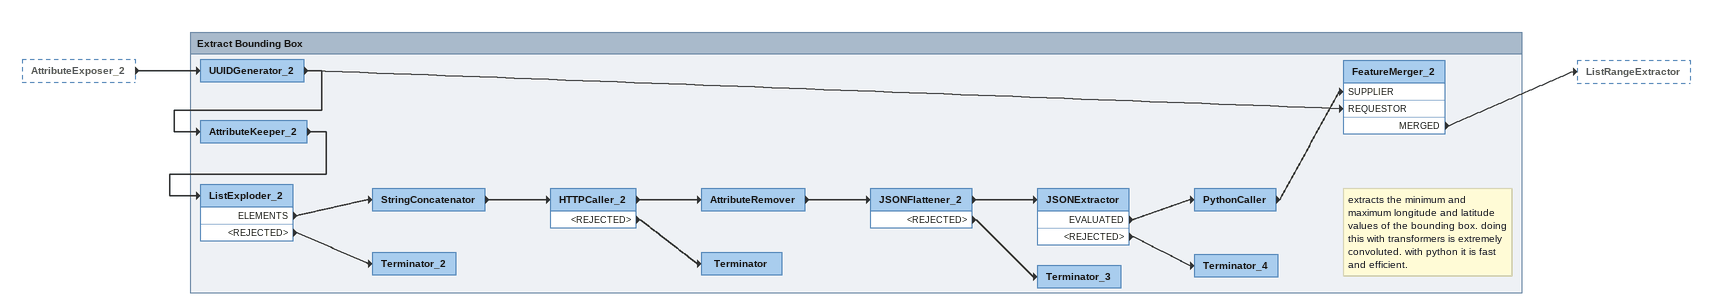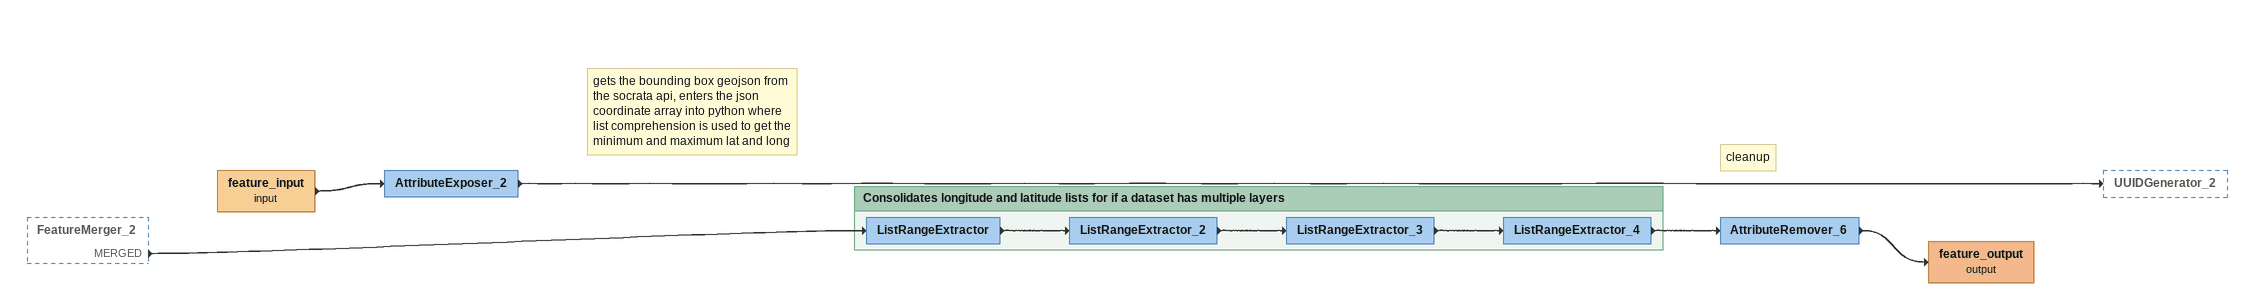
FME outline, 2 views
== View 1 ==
AttributeExposer_2 [outside]
    -> UUIDGenerator_2

Bookmark: Extract Bounding Box
UUIDGenerator_2
    -> FeatureMerger_2 [REQUESTOR]
    -> AttributeKeeper_2
AttributeKeeper_2
    -> ListExploder_2
ListExploder_2
    ELEMENTS -> StringConcatenator
    <REJECTED> -> Terminator_2
StringConcatenator
    -> HTTPCaller_2
HTTPCaller_2
    -> AttributeRemover
    <REJECTED> -> Terminator
AttributeRemover
    -> JSONFlattener_2
JSONFlattener_2
    -> JSONExtractor
    <REJECTED> -> Terminator_3
JSONExtractor
    EVALUATED -> PythonCaller
    <REJECTED> -> Terminator_4
Note: extracts the minimum and maximum longitude and latitude values of the bounding box. doing this with transformers is extremely convoluted. with python it is fast and efficient.
PythonCaller
    -> FeatureMerger_2 [SUPPLIER]
FeatureMerger_2
    MERGED -> ListRangeExtractor
Terminator_4
Terminator_3
Terminator
Terminator_2

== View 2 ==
FeatureMerger_2 [outside]
    MERGED -> ListRangeExtractor
feature_input (input)
    -> AttributeExposer_2
Note: gets the bounding box geojson from the socrata api, enters the json coordinate array into python where list comprehension is used to get the minimum and maximum lat and long
AttributeExposer_2
    -> UUIDGenerator_2
Note: cleanup
AttributeRemover_6
    -> feature_output (output)
feature_output (output)

Bookmark: Consolidates longitude and latitude lists for if a dataset has multiple layers
ListRangeExtractor
    -> ListRangeExtractor_2
ListRangeExtractor_2
    -> ListRangeExtractor_3
ListRangeExtractor_3
    -> ListRangeExtractor_4
ListRangeExtractor_4
    -> AttributeRemover_6
